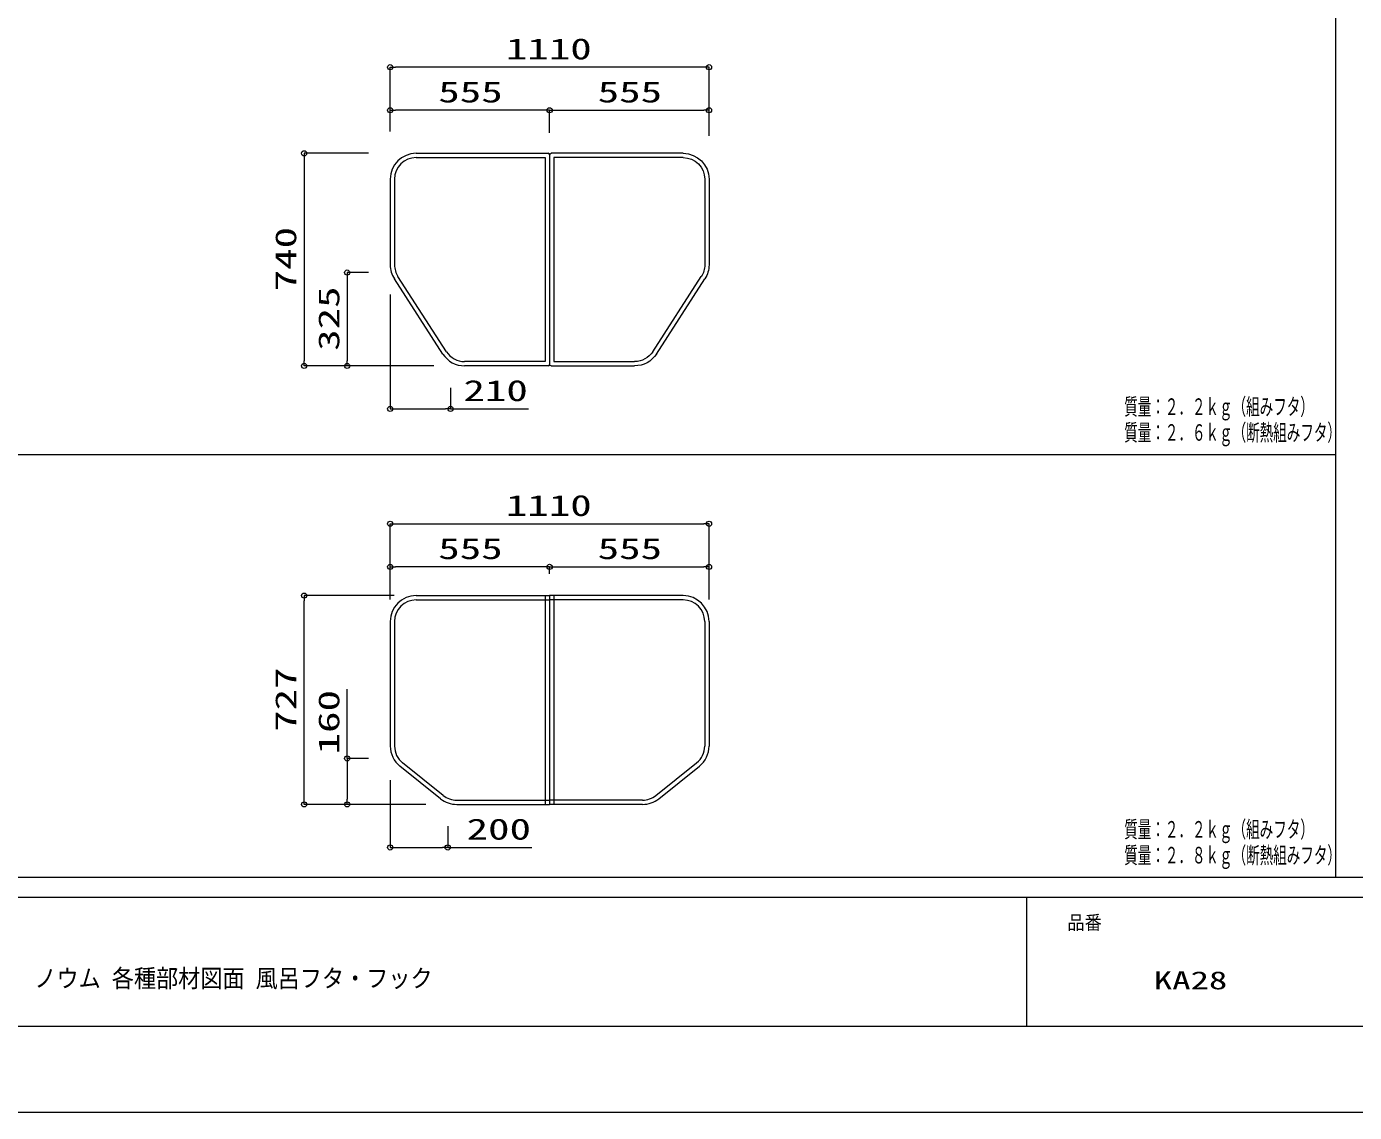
# Model space of a CAD drawing. Units: millimetres on the paper. Extents: x -305 to 305, y -152 to 152.
# Drawn here: x -187.1 to -33, y -148.5 to -22.5 of the extents above; entities that cross this region are included whole.
import ezdxf
from ezdxf.enums import TextEntityAlignment as Align

# ---------------------------------------------------------------- set-up
doc = ezdxf.new("R2010")
doc.units = ezdxf.units.MM
for name, color, linetype, lineweight in [('0-0_0', 7, 'Continuous', 9), ('0-1_VIEW0004', 7, 'Continuous', 9), ('0-5_1図面枠', 7, 'Continuous', 9), ('0-6_図面枠', 3, 'Continuous', 9), ('0-7_DEFPOINTS', 7, 'Continuous', 9)]:
    doc.layers.add(name, color=color, linetype=linetype, lineweight=lineweight)
doc.styles.add('ＭＳ ゴシック', font='')
doc.styles.get('ＭＳ ゴシック').set_extended_font_data('MS Gothic')

# ---------------------------------------------------------------- blocks, each defined once
blk = doc.blocks.new('DTL0005')
at = {"layer": '0-0_0', "color": 1}
for p, q in [((-90, 555), (-388.45, 555)), ((-698.84, 371.59), (-437.3, 540.59)), ((-690.7, 358.99), (-429.16, 527.99)), ((-90, 540), (-388.45, 540)), ((0, 465), (0, 5)), ((-740, 5), (-740, 296)), ((-725, 15), (-725, 296)), ((-5, 0), (-735, 0))]:
    blk.add_line(p, q, dxfattribs=at)
blk.add_lwpolyline([(-15, 465), (-15, 15), (-725, 15)], dxfattribs=at)
for centre, radius, start, end in [((-388.45, 465), 90, 90, 122.86868), ((-90, 465), 90, 0, 90), ((-388.45, 465), 75, 90, 122.86868), ((-90, 465), 75, 0, 90), ((-650, 296), 90, 122.86868, 180), ((-650, 296), 75, 122.86868, 180), ((-735, 5), 5, 180, 270), ((-5, 5), 5, 270, 0)]:
    blk.add_arc(centre, radius, start, end, dxfattribs=at)
blk = doc.blocks.new('_ORIGIN')
at = {"layer": '0-0_0'}
blk.add_line((0, 0), (-1, 0), dxfattribs=at)
blk.add_circle((0, 0), 0.5, dxfattribs=at)

msp = doc.modelspace()

# ---------------------------------------------------------------- linework, layer by layer
at = {"layer": '0-0_0', "color": 4}
for p, q in [((-35.171, 133.117), (-35.171, -121.19)), ((-260.171, -72.131), (-35.171, -72.131)), ((-267.171, -121.19), (102.444, -121.19))]:
    msp.add_line(p, q, dxfattribs=at)
at = {"layer": '0-0_0'}
msp.add_line((-71.017, -123.498), (-71.017, -138.498), dxfattribs=at)
at = {"layer": '0-1_VIEW0004'}
for p, q in [((-144.864, -34.638), (-144.864, -27.178)), ((-108.464, -27.178), (-144.264, -27.178)), ((-107.864, -34.638), (-107.864, -27.178)), ((-144.864, -34.638), (-144.864, -32.178)), ((-126.964, -32.178), (-144.264, -32.178)), ((-126.364, -34.805), (-126.364, -32.178)), ((-126.364, -34.805), (-126.364, -32.178)), ((-125.764, -32.178), (-108.464, -32.178)), ((-107.864, -35.138), (-107.864, -32.178)), ((-147.404, -37.178), (-154.862, -37.178)), ((-154.862, -37.778), (-154.862, -61.245)), ((-147.404, -51.011), (-149.862, -51.011)), ((-149.862, -51.611), (-149.862, -61.245)), ((-144.864, -53.551), (-144.864, -66.844)), ((-139.809, -61.845), (-154.862, -61.845)), ((-140.404, -61.845), (-149.862, -61.845)), ((-144.264, -66.844), (-138.464, -66.844)), ((-144.864, -88.971), (-144.864, -80.178)), ((-144.264, -80.178), (-108.464, -80.178)), ((-107.864, -88.971), (-107.864, -80.178)), ((-144.864, -88.971), (-144.864, -85.178)), ((-126.964, -85.178), (-144.264, -85.178)), ((-126.364, -85.971), (-126.364, -85.178)), ((-125.764, -85.178), (-108.464, -85.178)), ((-107.864, -88.971), (-107.864, -85.178)), ((-144.404, -88.511), (-154.863, -88.511)), ((-154.863, -112.145), (-154.863, -89.111)), ((-141.864, -88.511), (-126.364, -88.511)), ((-141.864, -89.011), (-126.364, -89.011)), ((-126.864, -88.511), (-126.864, -112.745)), ((-110.864, -88.511), (-126.364, -88.511)), ((-110.864, -89.011), (-126.364, -89.011)), ((-125.864, -88.511), (-125.864, -112.745)), ((-144.864, -91.511), (-144.864, -105.97)), ((-144.364, -91.511), (-144.364, -105.97)), ((-108.364, -91.511), (-108.364, -105.97)), ((-107.864, -91.511), (-107.864, -105.97)), ((-149.862, -107.411), (-149.862, -99.354)), ((-147.404, -107.411), (-149.862, -107.411)), ((-149.862, -108.011), (-149.862, -112.145)), ((-139.019, -112.087), (-143.738, -108.312)), ((-138.707, -111.697), (-143.426, -107.922)), ((-114.021, -111.697), (-109.302, -107.922)), ((-113.709, -112.087), (-108.99, -108.312)), ((-144.864, -109.951), (-144.864, -117.744)), ((-137.145, -112.245), (-126.364, -112.245)), ((-115.583, -112.245), (-126.364, -112.245)), ((-144.404, -112.745), (-154.863, -112.745)), ((-140.737, -112.745), (-149.862, -112.745)), ((-137.145, -112.745), (-126.364, -112.745)), ((-115.583, -112.745), (-126.364, -112.745)), ((-144.264, -117.744), (-138.797, -117.744))]:
    msp.add_line(p, q, dxfattribs=at)
for points in [[(-137.864, -64.385), (-137.864, -66.844), (-128.812, -66.844)], [(-141.864, -88.511), (-126.364, -88.511), (-126.364, -112.745)], [(-138.197, -115.285), (-138.197, -117.744), (-128.448, -117.744)]]:
    msp.add_lwpolyline(points, dxfattribs=at)
for centre, radius, start, end in [((-141.864, -91.511), 3, 90, 180), ((-141.864, -91.511), 2.5, 90, 180), ((-110.864, -91.511), 3, 0, 90), ((-110.864, -91.511), 2.5, 0, 90), ((-141.864, -105.97), 3, 180, 231.34019), ((-141.864, -105.97), 2.5, 180, 231.34019), ((-110.864, -105.97), 2.5, 308.65981, 0), ((-110.864, -105.97), 3, 308.65981, 0), ((-137.145, -109.745), 3, 231.34019, 270), ((-137.145, -109.745), 2.5, 231.34019, 270), ((-115.583, -109.745), 2.5, 270, 308.65981), ((-115.583, -109.745), 3, 270, 308.65981)]:
    msp.add_arc(centre, radius, start, end, dxfattribs=at)
at = {"layer": '0-6_図面枠'}
msp.add_line((-291.017, -123.498), (108.983, -123.498), dxfattribs=at)
msp.add_lwpolyline([(-291.017, -138.498), (108.983, -138.498), (108.983, 138.502), (-291.017, 138.502)], close=True, dxfattribs=at)
at = {"layer": '0-7_DEFPOINTS'}
msp.add_line((118.983, -148.498), (-301.017, -148.498), dxfattribs=at)

# ---------------------------------------------------------------- block references
at = {"layer": '0-1_VIEW0004'}
for name, p, xscale, yscale, rotation in [('_ORIGIN', (-144.864, -27.178), 0.6, 0.6, 180), ('_ORIGIN', (-144.864, -32.178), 0.6, 0.6, 180), ('_ORIGIN', (-126.364, -32.178), 0.6, 0.6, 180), ('_ORIGIN', (-154.862, -37.178), 0.6, 0.6, 90), ('DTL0005', (-126.364, -37.178), 0.033333, 0.033333, 90), ('DTL0005', (-126.364, -37.178), 0.033333, -0.033333, 90), ('_ORIGIN', (-149.862, -51.011), 0.6, 0.6, 90), ('_ORIGIN', (-154.862, -61.845), 0.6, 0.6, 270), ('_ORIGIN', (-149.862, -61.845), 0.6, 0.6, 270), ('_ORIGIN', (-144.864, -66.844), 0.6, 0.6, 180), ('_ORIGIN', (-144.864, -80.178), 0.6, 0.6, 180), ('_ORIGIN', (-144.864, -85.178), 0.6, 0.6, 180), ('_ORIGIN', (-126.364, -85.178), 0.6, 0.6, 180), ('_ORIGIN', (-154.863, -88.511), 0.6, 0.6, 90), ('_ORIGIN', (-149.862, -107.411), 0.6, 0.6, 90), ('_ORIGIN', (-154.863, -112.745), 0.6, 0.6, 270), ('_ORIGIN', (-149.862, -112.745), 0.6, 0.6, 270), ('_ORIGIN', (-144.864, -117.744), 0.6, 0.6, 180)]:
    msp.add_blockref(name, p, dxfattribs=dict(at, xscale=xscale, yscale=yscale, rotation=rotation))
at = {"layer": '0-1_VIEW0004', "xscale": 0.6, "yscale": 0.6}
for p in [(-107.864, -27.178), (-126.364, -32.178), (-107.864, -32.178), (-137.864, -66.844), (-107.864, -80.178), (-126.364, -85.178), (-107.864, -85.178), (-138.197, -117.744)]:
    msp.add_blockref('_ORIGIN', p, dxfattribs=at)

# ---------------------------------------------------------------- texts
at = {"layer": '0-0_0', "style": 'ＭＳ ゴシック', "width": 0.6}
for s, p in [('質量：２．２ｋｇ（組みフタ）', (-59.678, -68.117)), ('質量：２．６ｋｇ（断熱組みフタ）', (-59.678, -71.114)), ('質量：２．２ｋｇ（組みフタ）', (-59.678, -117.177)), ('質量：２．８ｋｇ（断熱組みフタ）', (-59.678, -120.174))]:
    msp.add_text(s, height=1.921, dxfattribs=at).set_placement(p, align=Align.BOTTOM_LEFT)
at = {"layer": '0-1_VIEW0004', "style": 'ＭＳ ゴシック', "width": 1.5}
for s, p in [('1110', (-131.441, -27.002)), ('555', (-139.284, -32.002)), ('555', (-120.785, -32.002)), ('210', (-136.364, -66.667)), ('1110', (-131.442, -80.002)), ('555', (-139.284, -85.002)), ('555', (-120.785, -85.002)), ('200', (-135.999, -117.567))]:
    msp.add_text(s, height=2.441, dxfattribs=at).set_placement(p, align=Align.BOTTOM_LEFT)
for s, p in [('740', (-155.038, -53.193)), ('325', (-150.038, -60.099)), ('727', (-155.039, -104.319)), ('160', (-150.038, -106.938))]:
    msp.add_text(s, height=2.441, rotation=90, dxfattribs=at).set_placement(p, align=Align.BOTTOM_LEFT)
at = {"layer": '0-5_1図面枠', "style": 'ＭＳ ゴシック'}
for s, height, width, p in [('品番', 1.628, 0.9, (-66.276, -127.759)), ('ノウム 各種部材図面 風呂フタ・フック', 2.092, 0.9, (-186.165, -134.602)), ('KA28', 2.089, 1.5, (-56.239, -134.835))]:
    msp.add_text(s, height=height, dxfattribs=dict(at, width=width)).set_placement(p, align=Align.BOTTOM_LEFT)

doc.saveas('drawing.dxf')
